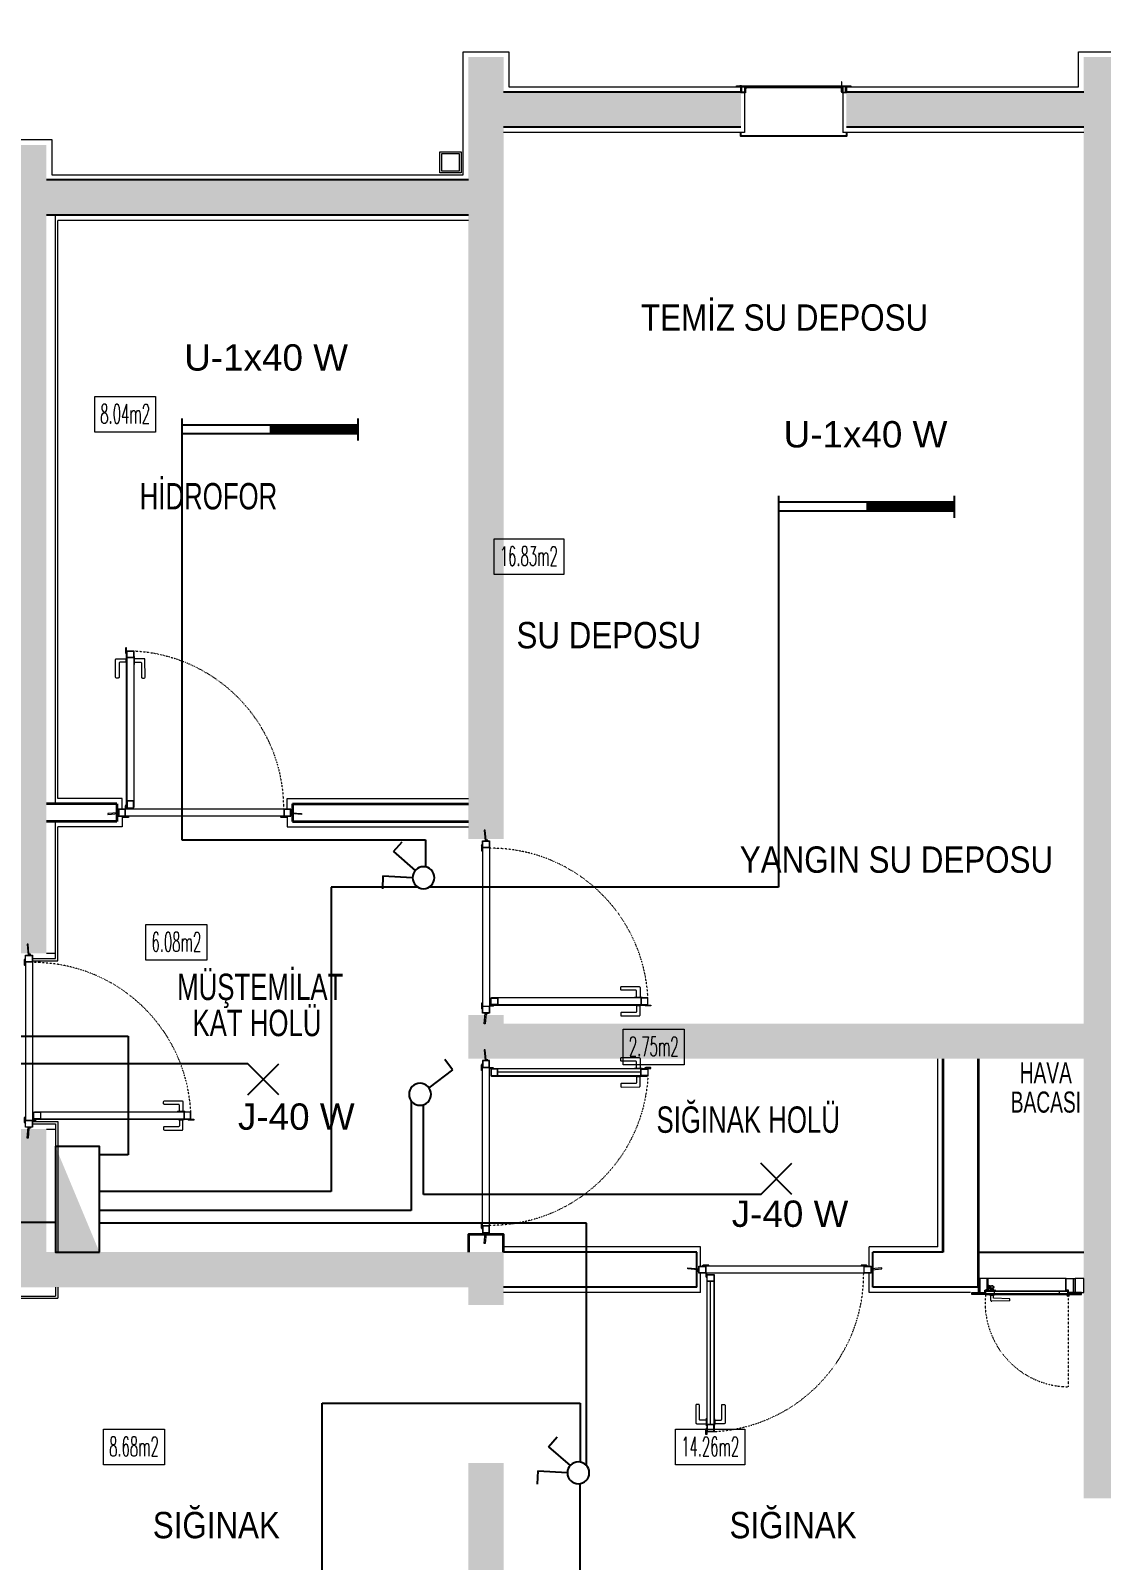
# Model space of a CAD drawing. Header units: millimetres. Extents: x -4402 to 30102, y 1696 to 6551.
# Drawn here: x 6627 to 7236, y 3990 to 4860 of the extents above; entities that cross this region are included whole.
import ezdxf

# ---------------------------------------------------------------- set-up
doc = ezdxf.new("R2010")
doc.units = ezdxf.units.MM
doc.linetypes.add('DOT', pattern=[0.25, 0, -0.25])
for name, color, linetype, lineweight in [('B', 30, 'Continuous', 25), ('C', 1, 'Continuous', 20), ('D', 4, 'Continuous', 35), ('KP', 1, 'Continuous', 20), ('MH', 20, 'Continuous', 20), ('P', 1, 'Continuous', 20), ('S', 6, 'Continuous', 20), ('YA', 3, 'Continuous', 13), ('YT', 252, 'BATTING', 13), ('YYM', 20, 'Continuous', 18)]:
    doc.layers.add(name, color=color, linetype=linetype, lineweight=lineweight)
for name, color, linetype in [('BOYA', 253, 'Continuous'), ('CEMAL AYAR  AYD. HAT', 6, 'Continuous'), ('DUVARS', 4, 'Continuous'), ('ELEKTRİK YAZI', 2, 'Continuous'), ('PP', 2, 'Continuous'), ('SEMBOL', 1, 'Continuous'), ('ZAYIF AKIM HATTI', 6, 'ZAYIF_AKIM_HATTI')]:
    doc.layers.add(name, color=color, linetype=linetype)
doc.layers.get('YT').off()
doc.styles.add('1', font='arial.ttf', dxfattribs={"height": 18})
doc.styles.add('SIMPLEX', font='SIMPLEX.SHX', dxfattribs={"width": 0.65, "height": 10})
doc.styles.get("Standard").update_dxf_attribs({"font": 'arial.ttf'})
doc.linetypes.add('BATTING', pattern='A,0.0001,-0.1,[134,ltypeshp.shx,S=0.1,R=0,X=-0.1,Y=0],-0.2,[134,ltypeshp.shx,S=0.1,R=180,X=0.1,Y=0],-0.1', length=0.4001)
doc.linetypes.add('ZAYIF_AKIM_HATTI', pattern='A,12.7,-5.08,["Z",Standard,S=2.54,R=0,X=-2.54,Y=-1.27],-5.08', length=22.86)

# ---------------------------------------------------------------- blocks, each defined once
blk = doc.blocks.new('DK1')
at = {"layer": 'KP'}
for p, q in [((-83.83, -5.15), (-83.28, -5.55)), ((-77.95, -5.48), (-81.45, -5.48)), ((-78.7, -5.33), (-80.7, -5.33)), ((2.87, -5.15), (2.32, -5.55)), ((4.92, -95), (4.92, -5)), ((9.47, -3.65), (8.92, -2.9)), ((8.92, -95), (8.92, -5)), ((-77.95, -9.92), (-81.45, -9.92)), ((-78.7, -10.07), (-80.7, -10.07)), ((9.47, -96.35), (8.92, -97.1))]:
    blk.add_line(p, q, dxfattribs=at)
for points in [[(-78.7, -5.33), (-78.7, -1.85, -0.414214), (-78.2, -1.35), (-70.2, -1.35, 0.414214), (-69.7, -0.85), (-69.7, 0.15, 0.410092), (-70.2, 0.66), (-80.2, 0.65, 0.414214), (-80.7, 0.15), (-80.7, -5.33)], [(-81.9, -5.55), (-81.9, -5.53, -0.414214), (-81.85, -5.48), (-77.55, -5.48, -0.414214), (-77.5, -5.53), (-77.5, -5.55)], [(-81.9, -9.85), (-81.9, -9.87, 0.414214), (-81.85, -9.92), (-77.55, -9.92, 0.414214), (-77.5, -9.87), (-77.5, -9.85)], [(-78.7, -10.07), (-78.7, -13.55, 0.414214), (-78.2, -14.05), (-70.2, -14.05, -0.414214), (-69.7, -14.55), (-69.7, -15.55, -0.410092), (-70.2, -16.06), (-80.2, -16.05, -0.414214), (-80.7, -15.55), (-80.7, -10.07)]]:
    blk.add_lwpolyline(points, format="xyb", dxfattribs=at)
at = {"layer": 'KP', "color": 8}
for points in [[(6.92, -0.55), (7.38, 5.15), (7.89, 5.15), (7.37, -1), (5.91, -1), (5.91, -0.55)], [(6.92, -99.45), (7.38, -105.15), (7.89, -105.15), (7.37, -99), (5.91, -99), (5.91, -99.45)]]:
    blk.add_lwpolyline(points, close=True, dxfattribs=at)
at = {"layer": 'KP'}
for points in [[(-86.73, -5.05), (-83.93, -5.05, -0.414214), (-83.83, -5.15), (-83.83, -5.55), (-86.83, -5.55), (-86.83, -5.15, -0.414214)], [(4.75, -5.05), (2.97, -5.05, 0.414214), (2.87, -5.15), (2.87, -5.55), (4.85, -5.55), (4.85, -5.15, 0.414214)], [(9.57, -6.55), (9.57, -3.75, 0.414214), (9.47, -3.65), (9.07, -3.65), (9.07, -6.65), (9.47, -6.65, 0.414214)], [(9.57, -96.25), (9.57, -93.45, 0.414214), (9.47, -93.35), (9.07, -93.35), (9.07, -96.35), (9.47, -96.35, 0.414214)]]:
    blk.add_lwpolyline(points, format="xyb", close=True, dxfattribs=at)
at = {"layer": 'KP', "color": 6}
for points in [[(-85.18, -9.7), (-81.18, -9.7), (-81.18, -5.7), (-85.18, -5.7)], [(-85.03, -9.55), (-81.33, -9.55), (-81.33, -5.85), (-85.03, -5.85)], [(4.22, -9.7), (0.22, -9.7), (0.22, -5.7), (4.22, -5.7)], [(4.07, -9.55), (0.37, -9.55), (0.37, -5.85), (4.07, -5.85)], [(8.92, -1), (8.92, -5), (4.92, -5), (4.92, -1)], [(8.77, -1.15), (8.77, -4.85), (5.07, -4.85), (5.07, -1.15)], [(8.92, -95), (8.92, -99), (4.92, -99), (4.92, -95)], [(8.77, -95.15), (8.77, -98.85), (5.07, -98.85), (5.07, -95.15)]]:
    blk.add_lwpolyline(points, close=True, dxfattribs=at)
at = {"layer": 'KP'}
for points in [[(-84.68, -5.55), (-84.68, -5.7), (3.72, -5.7), (3.72, -5.55)], [(-84.68, -9.85), (-84.68, -9.7), (3.72, -9.7), (3.72, -9.85)]]:
    blk.add_lwpolyline(points, close=True, dxfattribs=at)
for points in [[(-80.7, -5.33), (-81, -5.48)], [(-78.7, -5.33), (-78.4, -5.48)], [(-78.7, -10.07), (-78.4, -9.92)]]:
    blk.add_lwpolyline(points, dxfattribs=at)
at = {"layer": 'KP', "color": 40, "linetype": 'DOT'}
blk.add_arc((4.37, -5.15), 89.65, 182.9093, 270.25565, dxfattribs=at)
blk = doc.blocks.new('YK1000')
at = {"layer": 'KP'}
for p, q in [((-10.07, 78.62), (-10.07, 80.62)), ((-9.92, 77.87), (-9.92, 81.37)), ((-5.15, 83.75), (-5.55, 83.2)), ((-5.48, 77.87), (-5.48, 81.37)), ((-5.33, 78.62), (-5.33, 80.62)), ((-95, -5), (-5, -5)), ((-5.15, -2.95), (-5.55, -2.4)), ((-96.35, -9.55), (-97.1, -9)), ((-95, -9), (-5, -9)), ((-3.65, -9.55), (-2.9, -9))]:
    blk.add_line(p, q, dxfattribs=at)
at = {"layer": 'KP', "color": 8, "linetype": 'BATTING', "ltscale": 0.2}
blk.add_line((-7.7, 81.1), (-7.7, -0.3), dxfattribs=at)
at = {"layer": 'KP'}
for points in [[(-10.07, 78.62), (-13.55, 78.62, 0.414214), (-14.05, 78.12), (-14.05, 70.12, -0.414214), (-14.55, 69.62), (-15.55, 69.62, -0.410092), (-16.06, 70.12), (-16.05, 80.12, -0.414214), (-15.55, 80.62), (-10.07, 80.62)], [(-9.85, 81.82), (-9.87, 81.82, 0.414214), (-9.92, 81.77), (-9.92, 77.47, 0.414214), (-9.87, 77.42), (-9.85, 77.42)], [(-5.55, 81.82), (-5.53, 81.82, -0.414214), (-5.48, 81.77), (-5.48, 77.47, -0.414214), (-5.53, 77.42), (-5.55, 77.42)], [(-5.33, 78.62), (-1.85, 78.62, -0.414214), (-1.35, 78.12), (-1.35, 70.12, 0.414214), (-0.85, 69.62), (0.15, 69.62, 0.410092), (0.66, 70.12), (0.65, 80.12, 0.414214), (0.15, 80.62), (-5.33, 80.62)]]:
    blk.add_lwpolyline(points, format="xyb", dxfattribs=at)
for points in [[(-10.07, 78.62), (-9.92, 78.32)], [(-5.33, 80.62), (-5.48, 80.92)], [(-5.33, 78.62), (-5.48, 78.32)]]:
    blk.add_lwpolyline(points, dxfattribs=at)
for points in [[(-9.85, 84.6), (-9.7, 84.6), (-9.7, -3.8), (-9.85, -3.8)], [(-5.55, 84.6), (-5.7, 84.6), (-5.7, -3.8), (-5.55, -3.8)]]:
    blk.add_lwpolyline(points, close=True, dxfattribs=at)
at = {"layer": 'KP', "color": 6}
for points in [[(-9.7, 85.1), (-9.7, 81.1), (-5.7, 81.1), (-5.7, 85.1)], [(-9.55, 84.95), (-9.55, 81.25), (-5.85, 81.25), (-5.85, 84.95)], [(-95, -9), (-99, -9), (-99, -5), (-95, -5)], [(-95.15, -8.85), (-98.85, -8.85), (-98.85, -5.15), (-95.15, -5.15)], [(-9.7, -4.3), (-9.7, -0.3), (-5.7, -0.3), (-5.7, -4.3)], [(-9.55, -4.15), (-9.55, -0.45), (-5.85, -0.45), (-5.85, -4.15)], [(-1, -9), (-5, -9), (-5, -5), (-1, -5)], [(-1.15, -8.85), (-4.85, -8.85), (-4.85, -5.15), (-1.15, -5.15)]]:
    blk.add_lwpolyline(points, close=True, dxfattribs=at)
at = {"layer": 'KP'}
for points in [[(-5.05, 86.65), (-5.05, 83.85, -0.414214), (-5.15, 83.75), (-5.55, 83.75), (-5.55, 86.75), (-5.15, 86.75, -0.414214)], [(-5.05, -4.83), (-5.05, -3.05, 0.414214), (-5.15, -2.95), (-5.55, -2.95), (-5.55, -4.93), (-5.15, -4.93, 0.414214)], [(-96.25, -9.65), (-93.45, -9.65, 0.414214), (-93.35, -9.55), (-93.35, -9.15), (-96.35, -9.15), (-96.35, -9.55, 0.414214)], [(-6.55, -9.65), (-3.75, -9.65, 0.414214), (-3.65, -9.55), (-3.65, -9.15), (-6.65, -9.15), (-6.65, -9.55, 0.414214)]]:
    blk.add_lwpolyline(points, format="xyb", close=True, dxfattribs=at)
at = {"layer": 'KP', "color": 8}
for points in [[(-99.45, -7), (-105.15, -7.46), (-105.15, -7.97), (-99, -7.45), (-99, -5.99), (-99.45, -5.99)], [(-0.55, -7), (5.15, -7.46), (5.15, -7.97), (-1, -7.45), (-1, -5.99), (-0.55, -5.99)]]:
    blk.add_lwpolyline(points, close=True, dxfattribs=at)
at = {"layer": 'KP', "color": 40, "linetype": 'DOT'}
blk.add_arc((-5.15, -4.45), 89.65, 92.9093, 180.25565, dxfattribs=at)
blk = doc.blocks.new('SAFT-1')
at = {"layer": 'P'}
for p, q in [((50, 5), (5, 5)), ((7.14, -0.28), (7.14, 0.35)), ((8.42, 0.55), (7.34, 0.55)), ((8.31, 0.84), (7.41, 0.84)), ((7.41, 0.55), (7.41, 0.84)), ((8.31, 0.55), (8.31, 0.84)), ((8.62, -0.28), (8.62, 0.35)), ((4.1, -2.32), (4.1, -2.1)), ((4.1, -2.32), (4.1, -3.8)), ((50.9, -2.32), (4.1, -2.32)), ((50.9, -3.8), (4.1, -3.8)), ((4.1, -3.8), (4.1, -4.02)), ((4.2, -2), (50.8, -2)), ((4.2, -4.12), (50.8, -4.12)), ((7.11, -7.49), (7.11, -4.77)), ((8.42, -0.48), (7.34, -0.48)), ((7.41, -1.35), (7.41, -0.48)), ((17.84, -7.77), (7.61, -7.99)), ((8.31, -1.35), (8.31, -0.48)), ((8.61, -6.25), (8.61, -4.77)), ((17.84, -6.66), (8.61, -6.25)), ((9.1, -2.32), (9.1, -3.8)), ((17.84, -7.77), (17.84, -6.66)), ((45.9, -2.32), (45.9, -3.8)), ((50.9, -2.32), (50.9, -2.1)), ((50.9, -3.8), (50.9, -2.32)), ((50.9, -2.32), (50.9, -3.8)), ((50.9, -3.8), (50.9, -4.02))]:
    blk.add_line(p, q, dxfattribs=at)
at = {"layer": 'P', "color": 40, "linetype": 'DOT'}
blk.add_line((51.05, -4.71), (51.05, -56.66), dxfattribs=at)
at = {"layer": 'P', "color": 1}
for points in [[(0, -3), (0.8, -3), (0.8, 5), (0, 5)], [(0.8, -3), (3.8, -3), (3.8, -1.72), (5, -1.72), (5, 5), (0.8, 5)], [(54.2, -3), (51.2, -3), (51.2, -1.72), (50, -1.72), (50, 5), (54.2, 5)], [(60, 5), (55, 5), (55, -3), (60, -3)], [(3.8, -3), (3.8, -3.8), (-3.7, -3.8), (-3.7, -3)], [(4.02, -1.72), (4.02, -1.82), (4.22, -2), (4.64, -2), (4.84, -1.82), (4.84, -1.72), (4.54, -1.72), (4.54, -1.42), (4.34, -1.42), (4.34, -1.72)], [(50.98, -1.72), (50.98, -1.82), (50.78, -2), (50.36, -2), (50.16, -1.82), (50.16, -1.72), (50.46, -1.72), (50.46, -1.42), (50.66, -1.42), (50.66, -1.72)], [(51.2, -3), (51.2, -3.8), (58.7, -3.8), (58.7, -3)]]:
    blk.add_lwpolyline(points, close=True, dxfattribs=at)
at = {"layer": 'P'}
for points in [[(5, 5), (5.22, 5, -0.414214), (5.32, 4.9), (5.32, -1.62, -0.414214), (5.22, -1.72), (5, -1.72)], [(50, 5), (49.78, 5, 0.414214), (49.68, 4.9), (49.68, -1.62, 0.414214), (49.78, -1.72), (50, -1.72)], [(9.91, -2, 0.414214), (9.71, -1.8), (6.01, -1.8, 0.414214), (5.81, -2)], [(9.91, -4.12, -0.414214), (9.71, -4.32), (6.01, -4.32, -0.414214), (5.81, -4.12)], [(8.91, -1.8), (8.91, -1.55, 0.414214), (8.71, -1.35), (7.01, -1.35, 0.414214), (6.81, -1.55), (6.81, -1.8)], [(8.91, -4.32), (8.91, -4.57, -0.414214), (8.71, -4.77), (7.01, -4.77, -0.414214), (6.81, -4.57), (6.81, -4.32)]]:
    blk.add_lwpolyline(points, format="xyb", dxfattribs=at)
for points in [[(5.52, -1.22), (5.32, -1.22), (5.32, 1.3), (5.52, 1.3)], [(6.94, -0.22), (6.02, -0.22), (6.02, 0.3), (6.94, 0.3), (6.94, 0.8), (5.52, 0.8), (5.52, -0.72), (6.94, -0.72)]]:
    blk.add_lwpolyline(points, close=True, dxfattribs=at)
for points in [[(7.14, 0.2), (6.12, 0.2), (6.12, -0.12), (7.14, -0.12)], [(8.62, -0.12), (9.02, -0.12), (9.02, 0.2), (8.62, 0.2)]]:
    blk.add_lwpolyline(points, dxfattribs=at)
at = {"layer": 'P', "color": 1}
for points in [[(50, -1.72), (50, 5)], [(54.2, -3), (54.2, 5), (55, 5), (55, -3)]]:
    blk.add_lwpolyline(points, dxfattribs=at)
for points in [[(0.3, -3.8), (3.8, -3.8), (3.8, -4.02, -0.414214), (3.7, -4.12), (-3.6, -4.12, -0.414214), (-3.7, -4.02), (-3.7, -3.8)], [(54.7, -3.8), (51.2, -3.8), (51.2, -4.02, 0.414214), (51.3, -4.12), (58.6, -4.12, 0.414214), (58.7, -4.02), (58.7, -3.8)]]:
    blk.add_lwpolyline(points, format="xyb", close=True, dxfattribs=at)
blk.add_circle((51.05, -4.71), 0.5, dxfattribs=at)
at = {"layer": 'P'}
for centre, radius, start, end in [((7.34, 0.35), 0.2, 90, 180), ((8.42, 0.35), 0.2, 0, 90), ((4.2, -2.1), 0.1, 90, 180), ((4.2, -4.02), 0.1, 180, 270), ((7.61, -7.49), 0.5, 180, 270), ((7.34, -0.28), 0.2, 180, 270), ((8.42, -0.28), 0.2, 270, 0), ((50.8, -2.1), 0.1, 0, 90), ((50.8, -4.02), 0.1, 270, 0)]:
    blk.add_arc(centre, radius, start, end, dxfattribs=at)
at = {"layer": 'P', "color": 40, "linetype": 'DOT'}
blk.add_arc((51.83, -8.71), 47.96, 174.38421, 269.07218, dxfattribs=at)
blk = doc.blocks.new('MENFEZ')
at = {"layer": 'P'}
for p, q in [((3.5, 0.2), (3.2, 0.2)), ((3.2, 0.2), (3.2, -0.7)), ((3.5, -0.8), (3.5, 0.2)), ((3.5, -3), (3.5, -58))]:
    blk.add_line(p, q, dxfattribs=at)
for points in [[(3.5, 2), (3.5, -3), (-0.5, -3), (-0.5, -0.5), (3, -0.5), (3, 2)], [(0, -1), (3, -1), (3, -2.5), (0, -2.5)], [(2.9, -3.3), (1.83, -3.3), (1.83, -3.48), (2.69, -3.48), (2.69, -57.52), (0.23, -57.52), (0.23, -57.7), (2.9, -57.7)], [(0, -60), (3, -60), (3, -58.5), (0, -58.5)], [(5.9, -57.93), (5.9, -57.75), (0.23, -57.75), (0.23, -57.93)]]:
    blk.add_lwpolyline(points, close=True, dxfattribs=at)
blk.add_lwpolyline([(3, -63), (3, -60.5), (-0.5, -60.5), (-0.5, -58), (3.5, -58), (3.5, -63), (3, -63)], dxfattribs=at)
blk = doc.blocks.new('Armatür_U 2x40')
at = {"layer": 'SEMBOL'}
for p, q in [((-50, 8.75), (-50, -3.75)), ((50, 8.75), (50, -3.75)), ((50, 5), (-50, 5)), ((50, 0), (-50, 0))]:
    blk.add_line(p, q, dxfattribs=at)
at = {"layer": 'SEMBOL', "const_width": 5}
blk.add_lwpolyline([(50, 2.5), (0, 2.5)], dxfattribs=at)
blk = doc.blocks.new('Armatür_Lamba')
at = {"layer": 'SEMBOL'}
for p, q in [((8.84, -8.84), (-8.84, 8.84)), ((-8.84, -8.84), (8.84, 8.84))]:
    blk.add_line(p, q, dxfattribs=at)
blk = doc.blocks.new('Anahtar_Komutatör')
at = {"layer": 'SEMBOL'}
for p, q in [((-6.68, 21.62), (-13.82, 19.31)), ((-6.68, 21.62), (-1.93, 5.95)), ((8.37, 21.56), (2.35, 5.79)), ((8.37, 21.56), (15.32, 18.75))]:
    blk.add_line(p, q, dxfattribs=at)
blk.add_circle((0, 0), 6.25, dxfattribs=at)
blk = doc.blocks.new('Anahtar_Adi')
at = {"layer": 'SEMBOL'}
for q in [(0.03, 6.25), (7.66, 23.11)]:
    blk.add_line((0.29, 23.14), q, dxfattribs=at)
blk.add_circle((0, 0), 6.25, dxfattribs=at)
blk = doc.blocks.new('Pano_Aydınlatma_Küçük')
at = {"layer": 'SEMBOL'}
blk.add_lwpolyline([(25, -30), (25, 30), (0, 30), (0, -30)], close=True, dxfattribs=at)
blk.add_solid([(0, 30), (25, -30), (0, -30)], dxfattribs=at)

msp = doc.modelspace()

# ---------------------------------------------------------------- hatches: boundary and pattern name
at = {"layer": 'BOYA', "linetype": 'Continuous'}
for points in [[(6896.2, 4844.98), (6876.2, 4844.98), (6876.2, 4399.98), (6896.2, 4399.98)], [(7246.2, 4844.98), (7226.2, 4844.98), (7226.2, 4294.98), (6896.2, 4294.98), (6896.2, 4299.98), (6876.2, 4299.98), (6876.2, 4294.98), (6876.2, 4274.98), (7226.2, 4274.98), (7226.2, 4024.98), (7246.2, 4024.98), (7246.2, 4274.98), (7596.2, 4274.98), (7596.2, 4299.98), (7576.2, 4299.98), (7576.2, 4294.98), (7246.2, 4294.98)], [(7031.2, 4824.98), (6896.2, 4824.98), (6896.2, 4804.98), (7031.2, 4804.98)], [(7226.2, 4824.98), (7091.2, 4824.98), (7091.2, 4804.98), (7226.2, 4804.98)], [(6636.2, 4794.98), (6616.2, 4794.98), (6616.2, 4334.98), (6636.2, 4334.98)], [(6876.2, 4774.98), (6636.2, 4774.98), (6636.2, 4754.98), (6876.2, 4754.98)], [(6566.2, 4144.98), (6876.2, 4144.98), (6876.2, 4134.98), (6896.2, 4134.98), (6896.2, 4164.98), (6636.2, 4164.98), (6636.2, 4234.98), (6616.2, 4234.98), (6616.2, 4164.98), (6546.2, 4164.98), (6546.2, 3784.98), (6566.2, 3784.98)], [(6896.2, 4044.98), (6876.2, 4044.98), (6876.2, 3624.98), (6896.2, 3624.98)]]:
    msp.add_hatch(color=256, dxfattribs=at).paths.add_polyline_path(points)

# ---------------------------------------------------------------- linework, layer by layer
at = {"color": 9, "true_color": 0xd19cc7}
for p, q in [((6713.25, 4626.75), (6713.25, 4399.61)), ((7052.54, 4582.84), (7052.54, 4372.71)), ((6713.25, 4399.61), (6851.73, 4399.61)), ((6851.73, 4399.61), (6851.73, 4384.16)), ((7052.54, 4372.71), (6853.98, 4372.71)), ((6750.78, 4272.07), (6575.1, 4272.07)), ((6850.62, 4197.83), (6850.62, 4248.82)), ((7042.48, 4197.83), (6850.62, 4197.83)), ((6793, 3974.9), (6793, 4079.07)), ((6793, 4079.07), (6939.83, 4079.07)), ((6939.83, 4079.07), (6939.83, 4045.53)), ((6939.69, 3951.49), (6939.69, 4033.21))]:
    msp.add_line(p, q, dxfattribs=at)
at = {"layer": 'B'}
msp.add_line((7166.2, 4164.98), (7226.2, 4164.98), dxfattribs=at)
msp.add_lwpolyline([(7091.2, 4801.98), (7091.2, 4799.98), (7091.2, 4799.98), (7031.2, 4799.98), (7031.2, 4799.98), (7031.2, 4801.98)], dxfattribs=at)
at = {"layer": 'C'}
for points in [[(6860, 4790.98), (6872, 4790.98), (6872, 4778.98), (6860, 4778.98)], [(6861, 4789.98), (6871, 4789.98), (6871, 4779.98), (6861, 4779.98)]]:
    msp.add_lwpolyline(points, close=True, dxfattribs=at)
at = {"layer": 'CEMAL AYAR  AYD. HAT', "color": 9, "linetype": 'ByBlock', "true_color": 0xd19cc7}
for p, q in [((6847.33, 4372.71), (6798.05, 4372.71)), ((6798.05, 4372.71), (6798.05, 4199.49)), ((6583.44, 4287.84), (6682.75, 4287.84)), ((6682.75, 4287.84), (6682.75, 4220.27)), ((6843.73, 4250.95), (6843.73, 4188.72)), ((6682.75, 4220.27), (6666.35, 4220.27)), ((6798.05, 4199.49), (6666.35, 4199.49)), ((6843.73, 4188.72), (6666.35, 4188.72)), ((6943.37, 4181.42), (6666.35, 4181.42)), ((6943.37, 4043.55), (6943.37, 4181.42))]:
    msp.add_line(p, q, dxfattribs=at)
at = {"layer": 'D'}
for p, q in [((6676.2, 4419.98), (6636.2, 4419.98)), ((6676.2, 4419.98), (6676.2, 4409.98)), ((6676.2, 4419.98), (6676.2, 4409.98)), ((6776.2, 4419.98), (6776.2, 4409.98)), ((6776.2, 4419.98), (6876.2, 4419.98)), ((6776.2, 4419.98), (6776.2, 4409.98)), ((6676.2, 4409.98), (6636.2, 4409.98)), ((6776.2, 4409.98), (6876.2, 4409.98)), ((7146.2, 4164.98), (7146.2, 4274.98)), ((7166.2, 4274.98), (7166.2, 4144.98))]:
    msp.add_line(p, q, dxfattribs=at)
msp.add_lwpolyline([(6896.2, 4164.98), (6896.2, 4174.98), (6876.2, 4174.98), (6876.2, 4164.98)], dxfattribs=at)
at = {"layer": 'DUVARS'}
for p, q in [((7006.2, 4164.98), (6896.2, 4164.98)), ((7006.2, 4144.98), (7006.2, 4164.98)), ((7146.2, 4164.98), (7106.2, 4164.98)), ((7106.2, 4144.98), (7106.2, 4164.98)), ((7006.2, 4144.98), (6896.2, 4144.98)), ((7166.2, 4144.98), (7106.2, 4144.98))]:
    msp.add_line(p, q, dxfattribs=at)
at = {"layer": 'PP'}
for p, q in [((7031.2, 4824.98), (6896.2, 4824.98)), ((7226.2, 4824.98), (7091.2, 4824.98)), ((7031.2, 4804.98), (6896.2, 4804.98)), ((7226.2, 4804.98), (7091.2, 4804.98)), ((6876.2, 4774.98), (6636.2, 4774.98)), ((6876.2, 4754.98), (6636.2, 4754.98))]:
    msp.add_line(p, q, dxfattribs=at)
at = {"layer": 'S'}
for p, q in [((7033.2, 4824.28), (7033.2, 4801.98)), ((7089.2, 4824.28), (7089.2, 4801.98)), ((7033.2, 4801.98), (6896.2, 4801.98)), ((7226.2, 4801.98), (7089.2, 4801.98)), ((6876.2, 4751.98), (6642.6, 4751.98)), ((6642.6, 4422.98), (6642.6, 4751.98)), ((6679.2, 4422.98), (6642.6, 4422.98)), ((6679.2, 4416.98), (6679.2, 4422.98)), ((6773.2, 4422.98), (6876.2, 4422.98)), ((6773.2, 4416.98), (6773.2, 4422.98)), ((6679.2, 4406.98), (6642.6, 4406.98)), ((6642.6, 4330.73), (6642.6, 4406.98)), ((6679.2, 4412.98), (6679.2, 4406.98)), ((6773.2, 4412.98), (6773.2, 4406.98)), ((6773.2, 4406.98), (6876.2, 4406.98)), ((6628.2, 4330.73), (6642.6, 4330.73)), ((7143.2, 4167.98), (7143.2, 4274.98)), ((6628.2, 4239.23), (6642.6, 4239.23)), ((6642.6, 4239.23), (6642.6, 4164.98)), ((7008.2, 4167.98), (6896.2, 4167.98)), ((7008.2, 4156.98), (7008.2, 4167.98)), ((7143.2, 4167.98), (7104.2, 4167.98)), ((7104.2, 4156.98), (7104.2, 4167.98)), ((7008.2, 4141.98), (7008.2, 4152.98)), ((7104.2, 4141.98), (7104.2, 4152.98)), ((6642.6, 4144.98), (6642.6, 4138.73)), ((6566.2, 4138.73), (6642.6, 4138.73)), ((7008.2, 4141.98), (6896.2, 4141.98)), ((7161.77, 4141.98), (7104.2, 4141.98))]:
    msp.add_line(p, q, dxfattribs=at)
for points in [[(6189.2, 4766.98), (6189.2, 4777.98), (6269.2, 4777.98), (6269.2, 4797.98), (6295.2, 4797.98), (6295.2, 4649.98), (6441.2, 4649.98), (6441.2, 4859.98), (6467.2, 4859.98), (6467.2, 4649.98), (6613.2, 4649.98), (6613.2, 4797.98), (6639.2, 4797.98), (6639.2, 4777.98), (6873.2, 4777.98), (6873.2, 4847.98), (6899.2, 4847.98), (6899.2, 4827.98), (7031.2, 4827.98)], [(7091.2, 4827.98), (7223.2, 4827.98), (7223.2, 4847.98), (7249.2, 4847.98), (7249.2, 4827.98), (7383.2, 4827.98)]]:
    msp.add_lwpolyline(points, dxfattribs=at)
at = {"layer": 'YA'}
for p, q in [((6641.35, 4419.98), (6641.35, 4754.98)), ((6641.35, 4331.98), (6641.35, 4409.98)), ((6636.2, 4334.98), (6641.35, 4334.98)), ((6628.2, 4331.98), (6641.35, 4331.98)), ((6628.2, 4237.98), (6641.35, 4237.98)), ((6636.2, 4234.98), (6641.35, 4234.98)), ((6641.35, 4237.98), (6641.35, 4164.98)), ((6641.35, 4144.98), (6641.35, 4139.98)), ((6566.2, 4139.98), (6641.35, 4139.98))]:
    msp.add_line(p, q, dxfattribs=at)
at = {"layer": 'YYM'}
for points in [[(6698.23, 4631.51), (6663.64, 4631.51), (6663.64, 4651.82), (6698.23, 4651.82)], [(6930.38, 4550.55), (6890.85, 4550.55), (6890.85, 4570.85), (6930.38, 4570.85)], [(6727.37, 4331.02), (6692.78, 4331.02), (6692.78, 4351.32), (6727.37, 4351.32)], [(6998.87, 4271.6), (6964.28, 4271.6), (6964.28, 4291.9), (6998.87, 4291.9)], [(6703.26, 4043.9), (6668.67, 4043.9), (6668.67, 4064.2), (6703.26, 4064.2)], [(7033.4, 4043.9), (6994.04, 4043.9), (6994.04, 4064.2), (7033.4, 4064.2)]]:
    msp.add_lwpolyline(points, close=True, dxfattribs=at)
at = {"layer": 'ZAYIF AKIM HATTI', "color": 5, "linetype": 'ByBlock'}
msp.add_line((6641.35, 4181.76), (6454.63, 4181.76), dxfattribs=at)

# ---------------------------------------------------------------- block references
at = {"layer": 'KP', "xscale": -1, "rotation": 90}
msp.add_blockref('DK1', (6676.2, 4421.9), dxfattribs=at)
at = {"layer": 'KP', "rotation": 180}
for name, p in [('DK1', (6893.12, 4299.98)), ('DK1', (6633.12, 4234.98)), ('YK1000', (7006.2, 4147.98))]:
    msp.add_blockref(name, p, dxfattribs=at)
at = {"layer": 'P', "rotation": 90}
msp.add_blockref('MENFEZ', (7030.7, 4824.98), dxfattribs=at)
at = {"layer": 'P'}
msp.add_blockref('SAFT-1', (7166.2, 4144.98), dxfattribs=at)
at = {"layer": 'SEMBOL'}
for name, p in [('Armatür_U 2x40', (6763.25, 4630.5)), ('Armatür_U 2x40', (7102.54, 4586.59)), ('Pano_Aydınlatma_Küçük', (6641.35, 4194.98))]:
    msp.add_blockref(name, p, dxfattribs=at)
at = {"layer": 'SEMBOL', "xscale": -1, "rotation": 66.06183654405108}
for p in [(6850.65, 4378), (6938.71, 4039.38)]:
    msp.add_blockref('Anahtar_Komutatör', p, dxfattribs=at)
at = {"layer": 'SEMBOL', "color": 40, "true_color": 0xf8d731, "xscale": -1, "rotation": 306.1390368805912}
msp.add_blockref('Anahtar_Adi', (6848.68, 4254.76), dxfattribs=at)
at = {"layer": 'SEMBOL', "xscale": -1}
for p in [(6759.62, 4263.23), (7051.32, 4206.67)]:
    msp.add_blockref('Armatür_Lamba', p, dxfattribs=at)
at = {"layer": 'YT', "ltscale": 0.2, "xscale": -1, "rotation": 270}
msp.add_blockref('YK1000', (6893.2, 4274.98), dxfattribs=at)

# ---------------------------------------------------------------- texts
at = {"layer": 'ELEKTRİK YAZI'}
for s, p in [('U-1x40 W', (6714.58, 4666.51)), ('U-1x40 W', (7055.46, 4622.81)), ('J-40 W', (6745.13, 4234.59)), ('J-40 W', (7025.94, 4179.33))]:
    msp.add_text(s, height=15, dxfattribs=at).set_placement(p)
at = {"layer": 'MH', "style": '1'}
for s, height, width, p in [('TEMİZ SU DEPOSU', 15, 0.85, (6974.38, 4689.23)), ('HİDROFOR', 15, 0.7, (6689.24, 4587.57)), ('SU DEPOSU', 15, 0.85, (6903.55, 4508.51)), ('YANGIN SU DEPOSU', 15, 0.85, (7030.57, 4380.81)), ('MÜŞTEMİLAT', 15, 0.7, (6710.54, 4308.4)), ('KAT HOLÜ', 15, 0.7, (6719.26, 4287.85)), ('HAVA ', 12, 0.65, (7189.75, 4261.03)), ('BACASI', 12, 0.65, (7184.66, 4244.35)), ('SIĞINAK HOLÜ', 15, 0.7, (6983.18, 4232.85)), ('SIĞINAK', 15, 0.85, (6696.7, 4002.16)), ('SIĞINAK', 15, 0.85, (7024.72, 4002.16))]:
    msp.add_text(s, height=height, dxfattribs=dict(at, width=width)).set_placement(p)
at = {"layer": 'YYM', "style": 'SIMPLEX', "width": 0.5}
for s, p in [('8.04m2', (6666.83, 4636.43)), ('16.83m2', (6894.04, 4555.47)), ('6.08m2', (6695.97, 4335.94)), ('2.75m2', (6967.47, 4276.52)), ('8.68m2', (6671.86, 4048.82)), ('14.26m2', (6997.23, 4048.82))]:
    msp.add_text(s, height=11, dxfattribs=at).set_placement(p)

doc.saveas('drawing.dxf')
